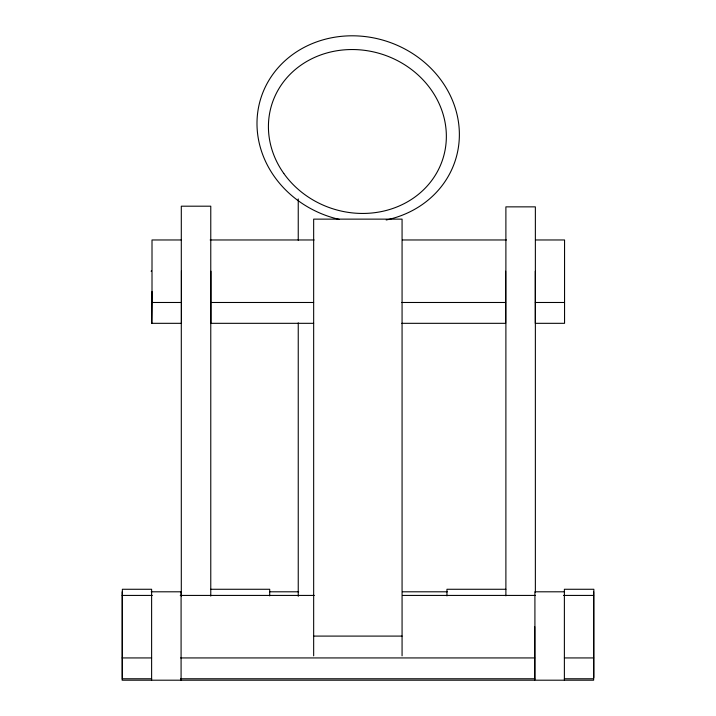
<?xml version="1.0" encoding="UTF-8"?>
<svg xmlns="http://www.w3.org/2000/svg" width="716" height="716" viewBox="0 0 716 716"><rect width="100%" height="100%" fill="white"/><g stroke="black" fill="none" stroke-linecap="round" stroke-linejoin="round"><path stroke-width="1.07" d="M181.076 239.967L152.007 239.967L152.007 323.319M210.146 239.967L314.118 239.967M402.437 239.967L506.418 239.967M535.487 239.967L564.557 239.967L564.557 323.319L535.3 323.319L535.3 271.23M151.121 271.23L151.559 270.746M152.007 291.582L151.559 323.319L181.47 323.319L181.47 271.23M151.559 302.483L181.47 302.483M210.943 302.483L313.635 302.483M401.81 302.483L505.621 302.483M535.3 302.483L564.557 302.483M313.635 323.319L210.943 323.319L210.943 271.23M401.81 323.319L505.621 323.319L505.621 271.23M210.773 589.268L269.708 589.268L269.708 595.9M505.89 589.268L446.954 589.268L446.954 595.9M151.201 591.801L181.363 591.801M269.628 591.801L298.679 591.801M402.58 591.801L447.267 591.801M564.584 591.801L534.915 591.801L534.915 680.2L593.636 680.2L593.636 591.801M122.15 595.426L152.32 595.426M180.244 595.426L314.315 595.426M402.58 595.426L535.532 595.426M563.465 595.426L593.636 595.426M313.662 636.094L402.07 636.094M122.15 657.932L151.622 657.932M180.638 657.932L534.7 657.932M564.378 657.932L593.636 657.932M122.15 678.768L151.622 678.768M180.638 678.768L534.7 678.768M564.378 678.768L593.636 678.768M593.85 677.667L593.85 589.268L564.378 589.268L564.378 680.2M535.362 592.383L535.362 206.861L505.89 206.861L505.89 595.837M534.7 626.679L534.7 680.2L122.15 680.2L122.15 591.801M402.07 655.829L402.07 219.132L313.662 219.132L313.662 655.829M298.241 198.941L298.241 240.236M298.241 322.844L298.241 596.33M210.773 596.115L210.773 206.19L181.3 206.19L181.3 596.115M181.085 591.801L181.085 680.2M151.622 680.2L151.622 589.268L122.364 589.268L122.364 677.667M339.169 219.382A102.075 92.248 17.9 0 1 272.25 75.189A102.075 92.248 17.9 0 1 438.89 77.301A102.075 92.248 17.9 0 1 386.184 219.982M283.778 173.424A89.751 81.105 17.9 0 0 437.458 171.527A89.751 81.105 17.9 0 0 350.912 49.538A89.751 81.105 17.9 0 0 283.778 173.424"/></g></svg>
